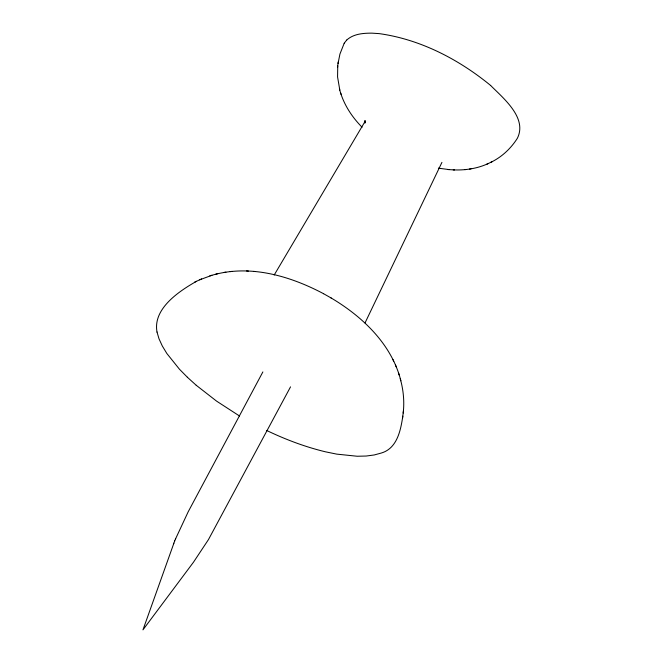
<?xml version="1.0" encoding="UTF-8"?>
<svg xmlns="http://www.w3.org/2000/svg" width="663" height="663" viewBox="0 0 663 663"><rect width="100%" height="100%" fill="white"/><g stroke="black" fill="none" stroke-linecap="round" stroke-linejoin="round"><path stroke-width="0.99" d="M364.832 120.964L364.824 122.705L365.048 120.881L364.667 122.605L365.313 121.014L274.175 275.054M337.749 65.869L337.566 76.925L339.821 90.127M403.187 413.041C404.554 401.563 403.386 389.769 400.237 378.664M338.047 63.499L339.928 54.059L344.205 43.236M266.75 430.502C285.554 439.536 305.195 446.92 325.492 451.818L336.763 454.13L357.175 456.243L366.167 456.036L374.181 454.975L381.142 453.086C397.129 448.536 400.725 430.32 402.806 416.149M337.566 67.444L338.229 61.899M402.532 418.436L403.452 410.795M174.717 540.884L142.968 629.85L193.513 562.158L208.472 539.574L290.535 386.861M173.598 543.677L173.805 543.171M175.446 539.127L188.168 511.836L262.871 371.926M174.51 541.398L175.654 538.605M365.031 322.931L441.931 162.377M346.6 40.153C353.338 33.863 363.208 33.117 371.951 33.15L379.195 33.622C420.375 39.357 458.771 59.33 490.661 85.494M344.188 43.261L346.691 40.062M490.57 162.452C501.626 157.214 510.9 148.537 517.397 138.219C527.524 117.749 503.159 98.107 490.67 85.51M196.48 281.311C179.109 291.19 152.581 308.668 157.023 332.088M199.638 279.836L211.92 275.278M453.227 169.877C465.111 170.416 477.31 168.626 488.159 163.579M194.441 282.272L201.61 278.899M486.775 164.233L491.996 161.78M215.657 274.258C252.371 264.893 291.074 276.463 323.602 293.726M209.806 275.858L217.679 273.695M464.896 169.637L466.28 169.455M469.537 169.024L470.995 168.833M223.845 272.452L225.926 272.186M230.177 271.615L232.149 271.366M439.229 168.278L449.199 169.612M448.014 169.537L454.52 169.96M246.537 270.952L248.385 271.076M253.639 271.416L255.33 271.523M438.367 168.095L440.273 168.485M330.978 297.902L331.21 298.027C362.562 316.641 391.742 344.296 400.858 380.777M323.577 293.717L331.21 298.027M239.5 415.991L216.569 401.123L196.231 385.278M156.998 332.006L159.012 338.818L162.302 345.978L166.844 353.487L179.433 369.192L187.38 377.255M187.339 377.222L196.265 385.311M362.081 127.23C351.465 116.555 343.028 103.362 339.398 88.643M392.886 359.462L393.723 361.294M395.479 365.114L396.358 367.053M398.571 373.012L399.167 375.051M340.649 92.895L341.055 94.32M364.683 121.362L365.048 123.02"/></g></svg>
